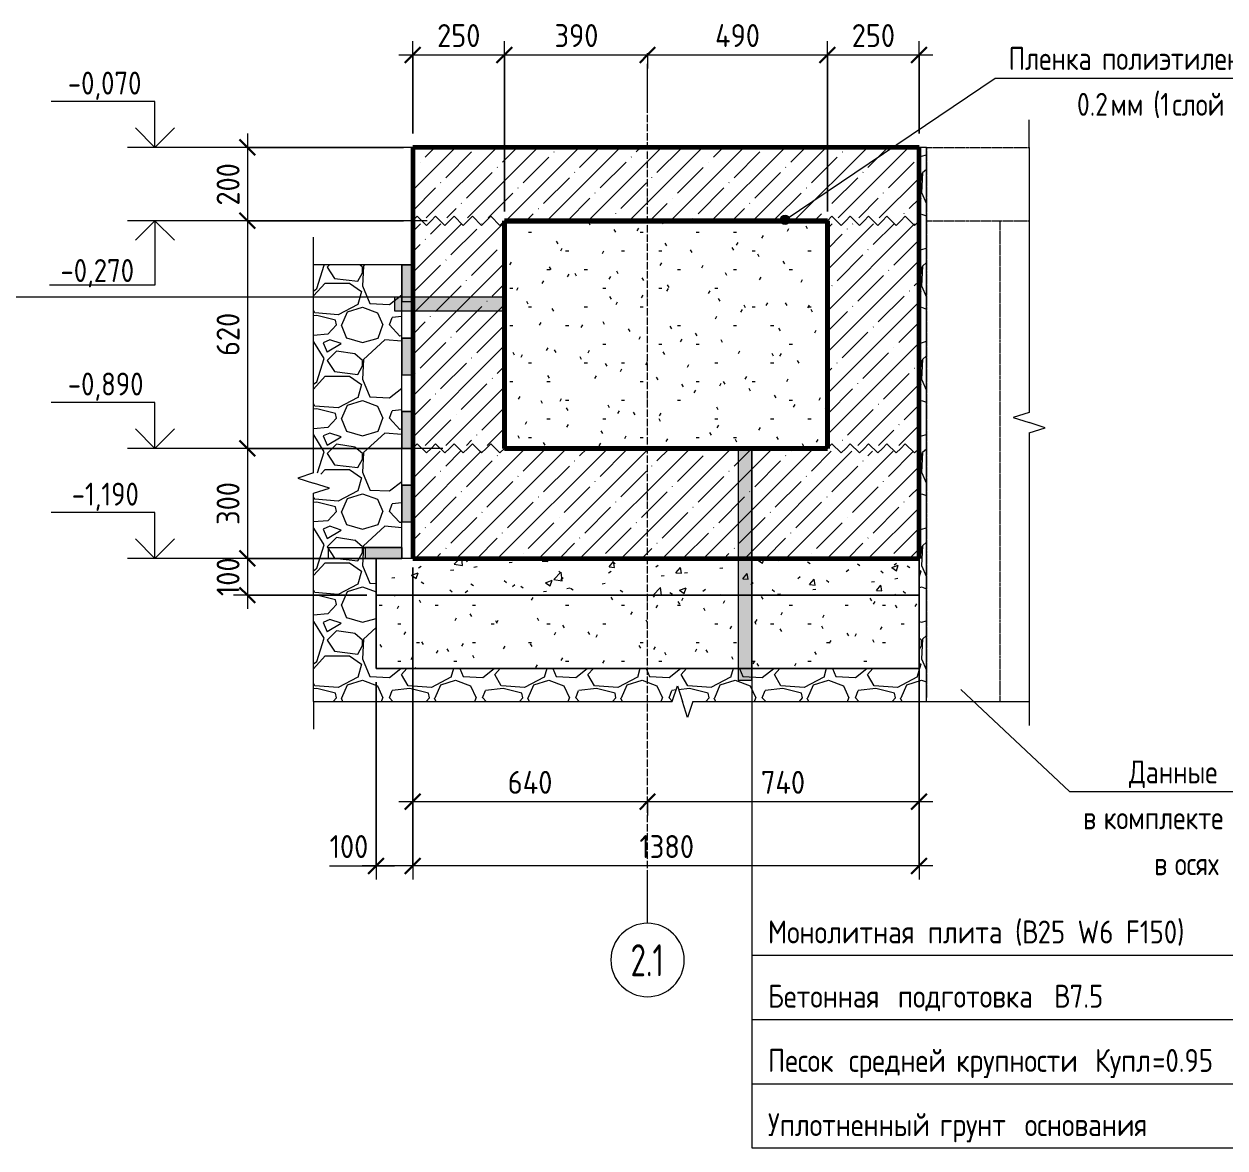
# Model space of a CAD drawing. Header units: millimetres. Extents: x 573 to 56472, y -2796 to 52567.
# Drawn here: x 21523 to 24796, y -2796 to 266 of the extents above; entities that cross this region are included whole.
import ezdxf

# ---------------------------------------------------------------- set-up
doc = ezdxf.new("R2010")
doc.units = ezdxf.units.MM
for name, pattern in [('01 Штриховая _2 мм_', [3, 2, -1]), ('01 Штриховая _4 мм_', [6, 3.5, -2.5]), ('02 Штрихпунктирная _20 мм_', [25, 20, -2.5, 0, -2.5])]:
    doc.linetypes.add(name, pattern=pattern)
for name, color, linetype, lineweight in [('AA_Dim', 7, 'Continuous', 9), ('AA_Dim-25', 7, 'Continuous', 9), ('AA_Linii', 7, 'Continuous', 9), ('AA_Oformlenie', 7, 'Continuous', 9), ('AA_Vinoska', 7, 'Continuous', 9), ('AA_Visotnaya otmetka', 7, 'Continuous', 9), ('AF_Element', 7, 'Continuous', 20), ('AF_Element_Гидроизоляция', 253, 'Continuous', 20), ('AF_Perekritie', 7, 'Continuous', 60), ('AF_Perekritie_Гидроизоляция', 253, 'Continuous', 20), ('AF_Perekritie_Опалубка', 253, 'Continuous', 20), ('AF_Pokritie', 7, 'Continuous', 9), ('AF_Stena', 7, 'Continuous', 60), ('AF_Stena_Опалубка', 253, 'Continuous', 20), ('KR_Fundament', 7, 'Continuous', 20), ('Оси', 7, 'Continuous', 9)]:
    doc.layers.add(name, color=color, linetype=linetype, lineweight=lineweight)
doc.styles.add('GOST Common_1', font='GOST_Common.ttf', dxfattribs={"width": 0.85, "height": 62.5})
doc.styles.add('ISOCPEUR_4', font='isocpeur.TTF', dxfattribs={"width": 0.7, "height": 87.5})
doc.styles.add('ISOCPEUR_5', font='isocpeur.TTF', dxfattribs={"width": 0.9, "height": 62.5})
doc.styles.add('ISOCPEUR_6', font='isocpeur.TTF', dxfattribs={"width": 0.85, "height": 62.5})
doc.dimstyles.new('03_Осевые_Точн_3_знака__прозр_', dxfattribs={"dimscale": 304.8, "dimtxt": 62.672186, "dimasz": 0.139436, "dimexe": 0.123031, "dimexo": 0.082021, "dimgap": 0.008202, "dimtad": 1, "dimdec": 3, "dimrnd": 0.001, "dimdsep": 46, "dimtxsty": 'ISOCPEUR_5', "dimblk1": 'OBLIQUE', "dimblk2": 'OBLIQUE', "dimsah": 1, "dimcen": 0.09, "dimdle": 0.123031, "dimazin": 0, "dimtfac": 1, "dimtdec": 4, "dimtix": 1, "dimtmove": 1, "dimatfit": 3, "dimfxl": 1, "dimtvp": 1, "dimtolj": 1, "dimtzin": 0, "dimlwd": 18, "dimlwe": 18, "dimarcsym": 2})
doc.dimstyles.new('03_Осевые_Точн_3_знака__прозр__1', dxfattribs={"dimscale": 304.8, "dimtxt": 62.672186, "dimasz": 0.139436, "dimexe": 0.123031, "dimexo": 0.082021, "dimgap": 0.008202, "dimtad": 1, "dimdec": 3, "dimrnd": 0.001, "dimdsep": 46, "dimtxsty": 'ISOCPEUR_5', "dimblk1": 'OBLIQUE', "dimblk2": 'OBLIQUE', "dimsah": 1, "dimcen": 0.09, "dimdle": 0.123031, "dimazin": 0, "dimtfac": 1, "dimtdec": 4, "dimtix": 1, "dimtmove": 0, "dimatfit": 3, "dimfxl": 1, "dimtvp": 1, "dimtolj": 1, "dimtzin": 0, "dimlwd": 18, "dimlwe": 18, "dimarcsym": 2})
pattern_1 = [(45, (23205.31, 1222.5), (-56.1266, 56.1266), []), (45, (23261.44, 1222.5), (-56.1266, 56.1266), [99.219, -19.844, 0.8382, -19.006])]
pattern_2 = [(0, (2983.385, 1222.5), (203.2, 50.8), [8.382, -144.018, 8.382, -144.018, -812.8]), (0, (2983.385, 1222.5), (203.2, 50.8), [-304.8, 8.382, -296.418, 8.382, -144.018, -355.6]), (0, (2983.385, 1222.5), (203.2, 50.8), [-762, 8.382, -93.218, 8.382, -245.618]), (120, (3059.585, 1247.9), (-145.5941, 150.5764), [8.382, -144.018, 8.382, -144.018, -812.8]), (120, (3059.585, 1247.9), (-145.5941, 150.5764), [-304.8, 8.382, -296.418, 8.382, -144.018, -355.6]), (120, (3059.585, 1247.9), (-145.5941, 150.5764), [-762, 8.382, -93.218, 8.382, -245.618]), (240, (3084.985, 1349.5), (-57.6059, -201.3764), [8.382, -144.018, 8.382, -144.018, -812.8]), (240, (3084.985, 1349.5), (-57.6059, -201.3764), [-304.8, 8.382, -296.418, 8.382, -144.018, -355.6]), (240, (3084.985, 1349.5), (-57.6059, -201.3764), [-762, 8.382, -93.218, 8.382, -245.618])]

# ---------------------------------------------------------------- blocks, each defined once
blk = doc.blocks.new('Обобщенные модели 1 - Обобщенные модели 1-3680036-Сечение 2')
at = {"layer": 'AF_Element', "lineweight": 9}
h = blk.add_hatch(dxfattribs=at)
h.set_pattern_fill('FP_10', color=256, style=0, pattern_type=2)
h.set_pattern_definition(pattern_2)
h.paths.add_polyline_path([(2755.9, -1490), (3740.1, -1490), (3740.1, -1290), (2260.1, -1290), (2260.1, -1490)])
at = {"layer": 'AF_Element'}
for p, q in [((3740.1, -1290), (2260.1, -1290)), ((2260.1, -1290), (2260.1, -1490)), ((3740.1, -1490), (3740.1, -1290)), ((2260.1, -1490), (3740.1, -1490))]:
    blk.add_line(p, q, dxfattribs=at)
blk = doc.blocks.new('Грунт - Грунт-3689481-Сечение 2')
at = {"layer": 'AF_Perekritie', "lineweight": 9}
h = blk.add_hatch(dxfattribs=at)
h.set_pattern_fill('FP_10', color=256, style=0, pattern_type=2)
h.set_pattern_definition(pattern_2)
h.paths.add_polyline_path([(2610.1, -890), (3490.1, -890), (3490.1, -270), (2610.1, -270), (2610.1, -882)])
at = {"layer": 'AF_Perekritie'}
for p, q in [((3490.1, -270), (2610.1, -270)), ((2610.1, -270), (2610.1, -890)), ((3490.1, -890), (3490.1, -270)), ((2610.1, -890), (3490.1, -890))]:
    blk.add_line(p, q, dxfattribs=at)
blk = doc.blocks.new('Последовательность узлов - 3мм масшт20 маскировка-904226-Сечение 2')
at = {"layer": 'AA_Oformlenie'}
for p, q in [((2360.1, -270), (2372.6, -257.5)), ((2397.6, -282.5), (2372.6, -257.5)), ((2410.1, -270), (2422.6, -257.5)), ((2447.6, -282.5), (2422.6, -257.5)), ((2460.1, -270), (2472.6, -257.5)), ((2497.6, -282.5), (2472.6, -257.5)), ((2510.1, -270), (2522.6, -257.5)), ((2547.6, -282.5), (2522.6, -257.5)), ((2560.1, -270), (2572.6, -257.5)), ((2597.6, -282.5), (2572.6, -257.5)), ((2410.1, -270), (2397.6, -282.5)), ((2460.1, -270), (2447.6, -282.5)), ((2510.1, -270), (2497.6, -282.5)), ((2560.1, -270), (2547.6, -282.5)), ((2610.1, -270), (2597.6, -282.5))]:
    blk.add_line(p, q, dxfattribs=at)
blk = doc.blocks.new('Последовательность узлов - М20-1713677-Сечение 2')
at = {"layer": 'AA_Oformlenie'}
for points in [[(2330.1, -490), (2360.1, -490), (2360.1, -390), (2330.1, -390)], [(2330.1, -690), (2360.1, -690), (2360.1, -590), (2330.1, -590)], [(2330.1, -890), (2360.1, -890), (2360.1, -790), (2330.1, -790)], [(2330.1, -1090), (2360.1, -1090), (2360.1, -990), (2330.1, -990)]]:
    blk.add_hatch(color=256, dxfattribs=at).paths.add_polyline_path(points)
for p, q in [((2360.1, -390), (2330.1, -390)), ((2330.1, -390), (2330.1, -490)), ((2330.1, -390), (2360.1, -390)), ((2330.1, -590), (2330.1, -390)), ((2360.1, -490), (2360.1, -390)), ((2360.1, -390), (2360.1, -590)), ((2330.1, -490), (2360.1, -490)), ((2360.1, -590), (2330.1, -590)), ((2360.1, -590), (2330.1, -590)), ((2330.1, -590), (2330.1, -690)), ((2330.1, -590), (2360.1, -590)), ((2330.1, -790), (2330.1, -590)), ((2360.1, -690), (2360.1, -590)), ((2360.1, -590), (2360.1, -790)), ((2330.1, -690), (2360.1, -690)), ((2360.1, -790), (2330.1, -790)), ((2360.1, -790), (2330.1, -790)), ((2330.1, -790), (2330.1, -890)), ((2330.1, -790), (2360.1, -790)), ((2330.1, -990), (2330.1, -790)), ((2360.1, -890), (2360.1, -790)), ((2360.1, -790), (2360.1, -990)), ((2330.1, -890), (2360.1, -890)), ((2360.1, -990), (2330.1, -990)), ((2360.1, -990), (2330.1, -990)), ((2330.1, -990), (2330.1, -1090)), ((2330.1, -990), (2360.1, -990)), ((2330.1, -1190), (2330.1, -990)), ((2360.1, -1090), (2360.1, -990)), ((2360.1, -990), (2360.1, -1190)), ((2330.1, -1090), (2360.1, -1090)), ((2360.1, -1190), (2330.1, -1190))]:
    blk.add_line(p, q, dxfattribs=at)
blk = doc.blocks.new('Последовательность узлов - М20-V2-Сечение 2')
at = {"layer": 'AA_Oformlenie'}
blk.add_hatch(color=256, dxfattribs=at).paths.add_polyline_path([(2330.1, -1190), (2330.1, -1160), (2230.1, -1160), (2230.1, -1190)])
for p, q in [((2130.1, -1160), (2330.1, -1160)), ((2130.1, -1190), (2130.1, -1160)), ((2330.1, -1160), (2230.1, -1160)), ((2230.1, -1160), (2230.1, -1190)), ((2330.1, -1190), (2330.1, -1160)), ((2330.1, -1160), (2330.1, -1190)), ((2330.1, -1190), (2130.1, -1190)), ((2230.1, -1190), (2330.1, -1190))]:
    blk.add_line(p, q, dxfattribs=at)
blk = doc.blocks.new('011_ЛинияОбрыва _ЭлУзла_Линия_ - Тип 1-3733818-Сечение 2')
at = {"layer": 'AA_Oformlenie'}
for p, q in [((2090.1, -1580), (3067.6, -1580)), ((3123.2, -1580), (4040.1, -1580))]:
    blk.add_line(p, q, dxfattribs=at)
blk = doc.blocks.new('011_ЛинияОбрыва _ЭлУзла_Линия_ - Тип 1-3732758-Сечение 2')
at = {"layer": 'AA_Oformlenie'}
for p, q in [((2090.1, -956.8), (2090.1, -390)), ((2090.1, -1580), (2090.1, -1012.5))]:
    blk.add_line(p, q, dxfattribs=at)
blk = doc.blocks.new('011_ЛинияОбрыва _ЭлУзла_Линия_ - Тип 1-3733722-Сечение 2')
at = {"layer": 'AA_Oformlenie'}
for p, q in [((4040.1, -70), (4040.1, -792.5)), ((4040.1, -848.2), (4040.1, -1570))]:
    blk.add_line(p, q, dxfattribs=at)
blk = doc.blocks.new('Ось сетки - d_4мм-2765513-Сечение 2')
at = {"layer": 'Оси'}
for start, end in [(0, 180), (0, 180), (180, 360), (180, 360)]:
    blk.add_arc((3000.1, -2284.1), 100, start, end, dxfattribs=at)
blk = doc.blocks.new('DIMBLOCK53-Сечение 2')
at = {"layer": 'AA_Dim-25', "lineweight": 18}
for p, q in [((22582, -32.5), (22582, 219.5)), ((22832, -245), (22832, 219.5)), ((22544.5, 182), (22832, 182)), ((22582, 182), (22582, -32.5)), ((22832, 182), (22832, -245))]:
    blk.add_line(p, q, dxfattribs=at)
at = {"layer": 'AA_Dim-25', "lineweight": 30}
for p, q in [((22582, 182), (22603.2, 203.2)), ((22832, 182), (22853.2, 203.2)), ((22582, 182), (22560.7, 160.7)), ((22832, 182), (22810.7, 160.7))]:
    blk.add_line(p, q, dxfattribs=at)
at = {"layer": 'AA_Dim-25', "color": 0, "lineweight": 18, "insert": (22648.5, 265.9), "char_height": 62.5, "width": 140.48, "attachment_point": 1, "line_spacing_factor": 1.135194, "style": 'ISOCPEUR_5'}
blk.add_mtext('250', dxfattribs=at)
blk = doc.blocks.new('_Oblique')
at = {"color": 0, "linetype": 'ByBlock', "lineweight": -2}
blk.add_line((-0.5, -0.5), (0.5, 0.5), dxfattribs=at)
blk = doc.blocks.new('DIMBLOCK54-Сечение 2')
at = {"layer": 'AA_Dim-25', "lineweight": 18}
for p, q in [((22832, -245), (22832, 219.5)), ((22832, 182), (23222, 182)), ((22832, 182), (22832, -245)), ((23222, 187), (23222, 144.5)), ((23222, 182), (23222, 187))]:
    blk.add_line(p, q, dxfattribs=at)
at = {"layer": 'AA_Dim-25', "lineweight": 30}
for p, q in [((22832, 182), (22853.2, 203.2)), ((23222, 182), (23243.2, 203.2)), ((22832, 182), (22810.7, 160.7)), ((23222, 182), (23200.7, 160.7))]:
    blk.add_line(p, q, dxfattribs=at)
at = {"layer": 'AA_Dim-25', "color": 0, "lineweight": 18, "insert": (22968.5, 265.9), "char_height": 62.5, "width": 140.48, "attachment_point": 1, "line_spacing_factor": 1.135194, "style": 'ISOCPEUR_5'}
blk.add_mtext('390', dxfattribs=at)
blk = doc.blocks.new('DIMBLOCK55-Сечение 2')
at = {"layer": 'AA_Dim-25', "lineweight": 30}
for p, q in [((23222, 182), (23243.2, 203.2)), ((23712, 182), (23733.2, 203.2)), ((23222, 182), (23200.7, 160.7)), ((23712, 182), (23690.7, 160.7))]:
    blk.add_line(p, q, dxfattribs=at)
at = {"layer": 'AA_Dim-25', "lineweight": 18}
for p, q in [((23712, -245), (23712, 219.5)), ((23222, 187), (23222, 144.5)), ((23222, 182), (23222, 187)), ((23222, 182), (23712, 182)), ((23712, 182), (23712, -245))]:
    blk.add_line(p, q, dxfattribs=at)
at = {"layer": 'AA_Dim-25', "color": 0, "lineweight": 18, "insert": (23406.1, 265.9), "char_height": 62.5, "width": 146.156, "attachment_point": 1, "line_spacing_factor": 1.135194, "style": 'ISOCPEUR_5'}
blk.add_mtext('490', dxfattribs=at)
blk = doc.blocks.new('DIMBLOCK56-Сечение 2')
at = {"layer": 'AA_Dim-25', "lineweight": 18}
for p, q in [((23712, -245), (23712, 219.5)), ((23962, -32.5), (23962, 219.5)), ((23712, 182), (23999.5, 182)), ((23712, 182), (23712, -245)), ((23962, 182), (23962, -32.5))]:
    blk.add_line(p, q, dxfattribs=at)
at = {"layer": 'AA_Dim-25', "lineweight": 30}
for p, q in [((23712, 182), (23733.2, 203.2)), ((23962, 182), (23983.2, 203.2)), ((23712, 182), (23690.7, 160.7)), ((23962, 182), (23940.7, 160.7))]:
    blk.add_line(p, q, dxfattribs=at)
at = {"layer": 'AA_Dim-25', "color": 0, "lineweight": 18, "insert": (23778.5, 265.9), "char_height": 62.5, "width": 140.48, "attachment_point": 1, "line_spacing_factor": 1.135194, "style": 'ISOCPEUR_5'}
blk.add_mtext('250', dxfattribs=at)
blk = doc.blocks.new('DIMBLOCK57-Сечение 2')
at = {"layer": 'AA_Dim-25', "lineweight": 18}
for p, q in [((22582, -1215), (22582, -1890.2)), ((22582, -1852.7), (22582, -1215)), ((22544.5, -1852.7), (23222, -1852.7)), ((23222, -1847.6), (23222, -1890.2)), ((23222, -1852.7), (23222, -1847.6))]:
    blk.add_line(p, q, dxfattribs=at)
at = {"layer": 'AA_Dim-25', "lineweight": 30}
for p, q in [((22582, -1852.7), (22603.2, -1831.4)), ((23222, -1852.7), (23243.2, -1831.4)), ((22582, -1852.7), (22560.7, -1873.9)), ((23222, -1852.7), (23200.7, -1873.9))]:
    blk.add_line(p, q, dxfattribs=at)
at = {"layer": 'AA_Dim-25', "color": 0, "lineweight": 18, "insert": (22841.1, -1768.8), "char_height": 62.5, "width": 146.156, "attachment_point": 1, "line_spacing_factor": 1.135194, "style": 'ISOCPEUR_5'}
blk.add_mtext('640', dxfattribs=at)
blk = doc.blocks.new('DIMBLOCK58-Сечение 2')
at = {"layer": 'AA_Dim-25', "lineweight": 18}
for p, q in [((23962, -1215), (23962, -1890.2)), ((23962, -1852.7), (23962, -1215)), ((23222, -1847.6), (23222, -1890.2)), ((23222, -1852.7), (23222, -1847.6)), ((23222, -1852.7), (23999.5, -1852.7))]:
    blk.add_line(p, q, dxfattribs=at)
at = {"layer": 'AA_Dim-25', "lineweight": 30}
for p, q in [((23222, -1852.7), (23243.2, -1831.4)), ((23962, -1852.7), (23983.2, -1831.4)), ((23222, -1852.7), (23200.7, -1873.9)), ((23962, -1852.7), (23940.7, -1873.9))]:
    blk.add_line(p, q, dxfattribs=at)
at = {"layer": 'AA_Dim-25', "color": 0, "lineweight": 18, "insert": (23531.1, -1768.8), "char_height": 62.5, "width": 146.156, "attachment_point": 1, "line_spacing_factor": 1.135194, "style": 'ISOCPEUR_5'}
blk.add_mtext('740', dxfattribs=at)
blk = doc.blocks.new('DIMBLOCK59-Сечение 2')
at = {"layer": 'AA_Dim-25', "lineweight": 18}
for p, q in [((22582, -1215), (22582, -2065.2)), ((22582, -2027.7), (22582, -1215)), ((23962, -1527.5), (23962, -2065.2)), ((23962, -2027.7), (23962, -1527.5)), ((23999.5, -2027.7), (22582, -2027.7))]:
    blk.add_line(p, q, dxfattribs=at)
at = {"layer": 'AA_Dim-25', "lineweight": 30}
for p, q in [((22582, -2027.7), (22560.7, -2048.9)), ((22582, -2027.7), (22603.2, -2006.4)), ((23962, -2027.7), (23940.7, -2048.9)), ((23962, -2027.7), (23983.2, -2006.4))]:
    blk.add_line(p, q, dxfattribs=at)
at = {"layer": 'AA_Dim-25', "color": 0, "lineweight": 18, "insert": (23199.9, -1943.8), "char_height": 62.5, "width": 173.117, "attachment_point": 1, "line_spacing_factor": 1.135194, "style": 'ISOCPEUR_5'}
blk.add_mtext('1380', dxfattribs=at)
blk = doc.blocks.new('DIMBLOCK60-Сечение 2')
at = {"layer": 'AA_Dim-25', "lineweight": 18}
for p, q in [((22582, -1215), (22582, -2065.2)), ((22582, -2027.7), (22582, -1215)), ((22482, -1527.5), (22482, -2065.2)), ((22482, -2027.7), (22482, -1527.5)), ((22355.6, -2027.7), (22485.8, -2027.7)), ((22582, -2027.7), (22444.5, -2027.7)), ((22485.8, -2027.7), (22532, -2027.7))]:
    blk.add_line(p, q, dxfattribs=at)
at = {"layer": 'AA_Dim-25', "lineweight": 30}
for p, q in [((22482, -2027.7), (22460.7, -2048.9)), ((22482, -2027.7), (22503.2, -2006.4)), ((22582, -2027.7), (22560.7, -2048.9)), ((22582, -2027.7), (22603.2, -2006.4))]:
    blk.add_line(p, q, dxfattribs=at)
at = {"layer": 'AA_Dim-25', "color": 0, "lineweight": 18, "insert": (22355.6, -1943.8), "char_height": 62.5, "width": 126.29, "attachment_point": 1, "line_spacing_factor": 1.135194, "style": 'ISOCPEUR_5'}
blk.add_mtext('100', dxfattribs=at)
blk = doc.blocks.new('DIMBLOCK61-Сечение 2')
at = {"layer": 'AA_Dim-25', "lineweight": 18}
for p, q in [((22131.4, -32.5), (22131.4, -270)), ((22557, -70), (22093.9, -70)), ((22131.4, -70), (22557, -70)), ((22557, -270), (22093.9, -270)), ((22131.4, -270), (22557, -270))]:
    blk.add_line(p, q, dxfattribs=at)
at = {"layer": 'AA_Dim-25', "lineweight": 30}
for p, q in [((22131.4, -70), (22110.2, -48.8)), ((22131.4, -70), (22152.7, -91.3)), ((22131.4, -270), (22110.2, -248.7)), ((22131.4, -270), (22152.7, -291.2))]:
    blk.add_line(p, q, dxfattribs=at)
at = {"layer": 'AA_Dim-25', "color": 0, "lineweight": 18, "insert": (22047.5, -228.5), "char_height": 62.5, "width": 140.48, "attachment_point": 1, "rotation": 90, "line_spacing_factor": 1.135194, "style": 'ISOCPEUR_5'}
blk.add_mtext('200', dxfattribs=at)
blk = doc.blocks.new('DIMBLOCK62-Сечение 2')
at = {"layer": 'AA_Dim-25', "lineweight": 30}
for p, q in [((22131.4, -270), (22110.2, -248.7)), ((22131.4, -270), (22152.7, -291.2)), ((22131.4, -890), (22110.2, -868.8)), ((22131.4, -890), (22152.7, -911.3))]:
    blk.add_line(p, q, dxfattribs=at)
at = {"layer": 'AA_Dim-25', "lineweight": 18}
for p, q in [((22557, -270), (22093.9, -270)), ((22131.4, -270), (22131.4, -890)), ((22131.4, -270), (22557, -270)), ((22557, -890), (22093.9, -890)), ((22131.4, -890), (22557, -890))]:
    blk.add_line(p, q, dxfattribs=at)
at = {"layer": 'AA_Dim-25', "color": 0, "lineweight": 18, "insert": (22047.5, -638.5), "char_height": 62.5, "width": 140.48, "attachment_point": 1, "rotation": 90, "line_spacing_factor": 1.135194, "style": 'ISOCPEUR_5'}
blk.add_mtext('620', dxfattribs=at)
blk = doc.blocks.new('DIMBLOCK63-Сечение 2')
at = {"layer": 'AA_Dim-25', "lineweight": 30}
for p, q in [((22131.4, -890), (22110.2, -868.8)), ((22131.4, -890), (22152.7, -911.3)), ((22131.4, -1190), (22110.2, -1168.8)), ((22131.4, -1190), (22152.7, -1211.2))]:
    blk.add_line(p, q, dxfattribs=at)
at = {"layer": 'AA_Dim-25', "lineweight": 18}
for p, q in [((22557, -890), (22093.9, -890)), ((22131.4, -890), (22131.4, -1190)), ((22131.4, -890), (22557, -890)), ((22457, -1190), (22093.9, -1190)), ((22131.4, -1190), (22457, -1190))]:
    blk.add_line(p, q, dxfattribs=at)
at = {"layer": 'AA_Dim-25', "color": 0, "lineweight": 18, "insert": (22047.5, -1098.5), "char_height": 62.5, "width": 140.48, "attachment_point": 1, "rotation": 90, "line_spacing_factor": 1.135194, "style": 'ISOCPEUR_5'}
blk.add_mtext('300', dxfattribs=at)
blk = doc.blocks.new('DIMBLOCK64-Сечение 2')
at = {"layer": 'AA_Dim-25', "lineweight": 30}
for p, q in [((22131.4, -1190), (22110.2, -1168.8)), ((22131.4, -1190), (22152.7, -1211.2)), ((22131.4, -1290), (22110.2, -1268.8)), ((22131.4, -1290), (22152.7, -1311.3))]:
    blk.add_line(p, q, dxfattribs=at)
at = {"layer": 'AA_Dim-25', "lineweight": 18}
for p, q in [((22457, -1190), (22093.9, -1190)), ((22131.4, -1190), (22131.4, -1327.5)), ((22131.4, -1190), (22457, -1190)), ((22457, -1290), (22093.9, -1290)), ((22131.4, -1290), (22457, -1290))]:
    blk.add_line(p, q, dxfattribs=at)
at = {"layer": 'AA_Dim-25', "color": 0, "lineweight": 18, "insert": (22047.5, -1292.6), "char_height": 62.5, "width": 126.29, "attachment_point": 1, "rotation": 90, "line_spacing_factor": 1.135194, "style": 'ISOCPEUR_5'}
blk.add_mtext('100', dxfattribs=at)
blk = doc.blocks.new('Высотные отметки - Стрелка вверх-400292-Сечение 2')
at = {"layer": 'AA_Vinoska'}
for p, q in [((1657.5, 55), (1375, 55)), ((1657.5, -70), (1657.5, 55)), ((1657.5, -70), (1604.5, -17)), ((1657.5, -70), (1710.5, -17)), ((1732.5, -70), (1582.5, -70))]:
    blk.add_line(p, q, dxfattribs=at)
blk = doc.blocks.new('Высотные отметки - Стрелка вниз высокая-400290-Сечение 2')
at = {"layer": 'AA_Vinoska'}
for p, q in [((1732.5, -270), (1582.5, -270)), ((1657.5, -270), (1604.5, -323)), ((1657.5, -270), (1657.5, -445)), ((1657.5, -270), (1710.5, -323)), ((1657.5, -445), (1370, -445))]:
    blk.add_line(p, q, dxfattribs=at)
blk = doc.blocks.new('010_Текст с выноской - Текст 2 строки-3724744-Сечение 2')
at = {"layer": 'AA_Vinoska'}
blk.add_line((3947.8, 119), (4822.8, 119), dxfattribs=at)
blk = doc.blocks.new('010_Текст с выноской - Текст 3 строки-3731975-Сечение 2')
at = {"layer": 'AA_Vinoska'}
blk.add_line((4150, -1825), (5275, -1825), dxfattribs=at)
blk = doc.blocks.new('010_Флажок - ГИ_МФ_узел 1-3724691-Сечение 2')
at = {"layer": 'AA_Vinoska'}
blk.add_hatch(color=256, dxfattribs=at).paths.add_polyline_path([(3246.7, -1521.3), (3246.7, -896.3), (3284.2, -896.3), (3284.2, -1521.3)])
for p, q in [((3284.2, -896.3), (3246.7, -896.3)), ((3246.7, -896.3), (3246.7, -1521.3)), ((3284.2, -896.3), (3284.2, -2271.3)), ((3284.2, -1521.3), (3284.2, -896.3)), ((3246.7, -1521.3), (3284.2, -1521.3)), ((3284.2, -2271.3), (3284.2, -2446.3)), ((3284.2, -2271.3), (6534.2, -2271.3)), ((3284.2, -2446.3), (6534.2, -2446.3)), ((3284.2, -2446.3), (3284.2, -2621.3)), ((3284.2, -2621.3), (3284.2, -2796.3)), ((3284.2, -2621.3), (6534.2, -2621.3)), ((3284.2, -2796.3), (6534.2, -2796.3))]:
    blk.add_line(p, q, dxfattribs=at)
blk = doc.blocks.new('010_Флажок - ГИ_МФ_стена-3863389-Сечение 2')
at = {"layer": 'AA_Vinoska'}
blk.add_hatch(color=256, dxfattribs=at).paths.add_polyline_path([(2310.1, -515.6), (2310.1, -478.1), (2610.1, -478.1), (2610.1, -515.6)])
for p, q in [((-1764.9, -478.1), (1235.1, -478.1)), ((2610.1, -478.1), (1235.1, -478.1)), ((1235.1, -653.1), (1235.1, -478.1)), ((2610.1, -478.1), (2310.1, -478.1)), ((2310.1, -478.1), (2310.1, -515.6)), ((2610.1, -515.6), (2610.1, -478.1)), ((2310.1, -515.6), (2610.1, -515.6)), ((-1764.9, -653.1), (1235.1, -653.1)), ((1235.1, -828.1), (1235.1, -653.1)), ((-1764.9, -828.1), (1235.1, -828.1))]:
    blk.add_line(p, q, dxfattribs=at)

msp = doc.modelspace()

# ---------------------------------------------------------------- hatches: boundary and pattern name
at = {"layer": 'AA_Oformlenie'}
h = msp.add_hatch(dxfattribs=at)
h.set_pattern_fill('FP_12', color=250, style=0, pattern_type=2)
h.set_pattern_definition([(228.013, (23388.19, 1476.5), (-2031.99144, -2286.00794), [34.172, -3383.048]), (184.97, (23365.33, 1451.1), (3047.99862, 254.013734), [58.64, -5805.405]), (132.51, (23306.91, 1446.02), (2539.97812, -2794.01959), [41.348, -4093.472]), (267.274, (23207.85, 1382.52), (253.972893, 5080.00167), [53.4, -5286.644]), (292.834, (23205.31, 1329.18), (-1270.018216, 3047.992396), [52.363, -5183.981]), (357.274, (23225.63, 1280.92), (-5080.00167, 253.972893), [53.4, -5286.644]), (37.694, (23278.97, 1278.38), (-3302.011032, -2539.986107), [70.619, -6991.312]), (72.255, (23334.85, 1321.56), (1778.031558, 5587.989563), [66.672, -6600.526]), (121.43, (23355.17, 1385.06), (-2032.025225, 3301.984438), [53.581, -5304.555]), (175.236, (23327.23, 1430.78), (2793.99806, -254.01689), [61.171, -2997.394]), (222.397, (23266.27, 1435.86), (-3048.021364, -2793.976117), [79.108, -7831.677]), (138.814, (23459.31, 1379.98), (-1777.99827, 1524.00296), [27, -2673.056]), (171.469, (23438.99, 1397.76), (3301.998057, -508.01404), [51.368, -5085.464]), (225, (23388.19, 1405.38), (3e-14, -254), [35.921, -323.289]), (203.199, (23370.41, 1435.86), (1269.99626, 508.00885), [19.344, -1915.062]), (291.801, (23352.63, 1428.24), (-253.9944, 762.00245), [27.357, -1340.475]), (30.964, (23362.79, 1402.84), (761.99727, 508.0033), [44.432, -1436.63]), (161.565, (23400.89, 1425.7), (507.9998, -254.0006), [32.129, -771.09]), (16.389, (23205.31, 1428.24), (2540.00709, 761.97597), [45.009, -4455.883]), (70.346, (23248.49, 1440.94), (-1016.00879, -2793.99714), [37.76, -3738.222]), (293.199, (23400.89, 1476.5), (-508.00885, 1269.99626), [38.688, -1895.718]), (343.61, (23416.13, 1440.94), (-2539.99379, 762.0203), [45.009, -4455.883]), (339.444, (23205.31, 1270.76), (-1270.00078, 507.99866), [43.404, -2126.773]), (294.775, (23245.95, 1255.52), (-1269.99309, 2794.00269), [36.367, -3600.359]), (66.801, (23403.43, 1222.5), (508.00885, 1269.99626), [38.688, -1895.718]), (17.354, (23418.67, 1258.06), (-3302.00006, -1015.99885), [42.578, -4215.238]), (69.444, (23278.97, 1222.5), (-507.99866, -1270.00078), [21.702, -2148.475]), (101.31, (23388.19, 1222.5), (-254.0008, 1016.0003), [12.951, -1282.199]), (165.964, (23385.65, 1235.2), (762.0014, -253.9968), [52.363, -994.905]), (186.009, (23334.85, 1247.9), (2540.00024, 253.999726), [48.527, -4804.136]), (303.69, (23362.79, 1379.98), (-253.9991, 508), [36.632, -879.178]), (353.157, (23383.11, 1349.5), (4317.998074, -508.016712), [63.956, -6331.601]), (60.945, (23446.61, 1341.88), (-1016.01265, -1777.99294), [26.151, -2588.939]), (90, (23459.3, 1364.74), (-254, 254), [15.24, -238.76]), (120.256, (23329.77, 1255.52), (1015.98679, -1778.00772), [35.287, -3493.394]), (48.013, (23311.99, 1286), (2031.99144, 2286.00794), [68.344, -3348.876]), (0, (23357.7, 1336.8), (254, 254), [66.04, -187.96]), (325.305, (23423.75, 1336.8), (-2540.00538, 1777.99317), [40.161, -3975.932]), (254.055, (23456.77, 1313.94), (-253.9927, -1016.00235), [36.983, -1812.165]), (207.646, (23446.61, 1278.38), (-4825.999284, -2540.001884), [60.215, -5961.246]), (175.426, (23393.27, 1250.44), (-3301.999344, 254.004155), [63.703, -6306.585])])
h.paths.add_polyline_path([(23289.4868, -1580), (23303.2368, -1536.6987), (23316.9868, -1580), (23316.9868, -1560.3736), (23345.1411, -1560.3736), (23345.1411, -1580), (23981.9868, -1580), (23981.9868, -70), (23961.9868, -70), (23961.9868, -1490), (22481.9868, -1490), (22481.9868, -1190), (22451.9868, -1190), (22451.9868, -1160), (22551.9868, -1160), (22551.9868, -390), (22311.9868, -390), (22311.9868, -956.8457), (22331.6131, -956.8457), (22331.6131, -985), (22311.9868, -985), (22355.288, -998.75), (22311.9868, -1012.5), (22311.9868, -1580), (22977.846, -1580)])
at = {"layer": 'AA_Vinoska'}
h = msp.add_hatch(color=256, dxfattribs=at)
edge = h.paths.add_edge_path()
edge.add_arc((23596.7608, -267.482), 12.5, 0, 360)
at = {"layer": 'AF_Perekritie', "lineweight": 9}
h = msp.add_hatch(dxfattribs=at)
h.set_pattern_fill('FP_9', color=256, style=0, pattern_type=2)
h.set_pattern_definition(pattern_1)
h.paths.add_polyline_path([(22977.846, -270), (23711.9868, -270), (23711.9868, -262), (23961.9868, -262), (23961.9868, -70), (22581.9868, -70), (22581.9868, -262), (22831.9868, -262), (22831.9868, -270)])
h = msp.add_hatch(dxfattribs=at)
h.set_pattern_fill('FP_9', color=256, style=0, pattern_type=2)
h.set_pattern_definition(pattern_1)
h.paths.add_polyline_path([(22831.9868, -1190), (23961.9868, -1190), (23961.9868, -898), (23711.9868, -898), (23711.9868, -890), (22831.9868, -890), (22831.9868, -898), (22581.9868, -898), (22581.9868, -1190), (22781.9868, -1190)])
at = {"layer": 'AF_Pokritie'}
h = msp.add_hatch(dxfattribs=at)
h.set_pattern_fill('FP_11', color=256, style=0, pattern_type=2)
h.set_pattern_definition([(50, (23205.31, 1222.5), (182.185, -15.939), [19.05, -209.55]), (355, (23205.31, 1222.5), (-35.242, 191.057), [15.24, -167.64]), (100.451, (23220.5, 1221.17), (146.943, 175.117), [16.19, -178.09]), (46.184, (23205.3, 1273.3), (271.079, -42.043), [28.575, -314.325]), (96.636, (23227.9, 1269.8), (237.403, 247.427), [24.285, -267.135]), (351.184, (23205.3, 1273.3), (237.405, 247.425), [22.86, -251.46]), (21, (23230.71, 1260.6), (151.615, -102.2655), [19.05, -209.55]), (326, (23230.71, 1260.6), (61.802, 184.188), [15.24, -167.64]), (71.451, (23243.34, 1252.08), (213.417, 81.921), [16.19, -178.09]), (37.5, (23205.31, 1222.5), (3.0883, 84.555), [8.382, -157.226, 8.382, -161.798, -168.275]), (37.5, (23205.31, 1222.5), (3.0883, 84.555), [-335.788, 8.382, -159.893]), (7.5, (23205.31, 1222.5), (66.8194, 100.1807), [8.382, -88.646, 8.382, -153.416, -64.135]), (7.5, (23205.31, 1222.5), (66.8194, 100.1807), [-258.826, 8.382, -55.753]), (327.5, (23148.67, 1222.5), (135.5905, -5.729), [8.382, -55.118, 8.382, -189.738, -262.89]), (327.5, (23148.67, 1222.5), (135.5905, -5.729), [-261.62, 8.382, -254.508]), (317.5, (23123.27, 1222.5), (148.129, 25.427), [8.382, -74.168, 8.382, -123.19, -186.69]), (317.5, (23123.27, 1222.5), (148.129, 25.427), [-214.122, 8.382, -178.308])])
h.paths.add_polyline_path([(23933.4153, -1290), (23961.9868, -1290), (23961.9868, -1190), (22481.9868, -1190), (22481.9868, -1290), (22977.846, -1290)])
at = {"layer": 'AF_Stena', "lineweight": 9}
h = msp.add_hatch(dxfattribs=at)
h.set_pattern_fill('FP_9', color=256, style=0, pattern_type=2)
h.set_pattern_definition(pattern_1)
h.paths.add_polyline_path([(22831.9868, -882), (22831.9868, -278), (22581.9868, -278), (22581.9868, -882), (22781.9868, -882)])
h = msp.add_hatch(dxfattribs=at)
h.set_pattern_fill('FP_9', color=256, style=0, pattern_type=2)
h.set_pattern_definition(pattern_1)
h.paths.add_polyline_path([(23861.9868, -882), (23961.9868, -882), (23961.9868, -278), (23711.9868, -278), (23711.9868, -882), (23811.9868, -882)])

# ---------------------------------------------------------------- linework, layer by layer
at = {"layer": 'AA_Linii'}
for p, q in [((23981.9868, -70), (23961.9868, -70)), ((23961.9868, -70), (23961.9868, -1490)), ((23981.9868, -1580), (23981.9868, -70)), ((22551.9868, -390), (22311.9868, -390)), ((22551.9868, -1160), (22551.9868, -390)), ((22481.9868, -1160), (22551.9868, -1160)), ((22481.9868, -1490), (22481.9868, -1190)), ((23961.9868, -1490), (22481.9868, -1490))]:
    msp.add_line(p, q, dxfattribs=at)
at = {"layer": 'AA_Linii', "linetype": '01 Штриховая _2 мм_', "lineweight": 20}
for p, q in [((23981.9868, -70), (23981.9868, -1570)), ((23981.9868, -70), (24261.9868, -70)), ((23981.9868, -270), (24261.9868, -270)), ((24181.9868, -270), (24181.9868, -1580))]:
    msp.add_line(p, q, dxfattribs=at)
at = {"layer": 'AA_Vinoska'}
for p, q in [((23596.7608, -267.482), (24169.6841, 119.0045)), ((24261.9868, -70), (24261.9868, 5)), ((22311.9868, -390), (22311.9868, -315)), ((24261.9868, -792.5), (24218.6855, -806.25)), ((24218.6855, -806.25), (24261.9868, -820)), ((24305.3118, -834.0772), (24261.9868, -820)), ((24261.9868, -848.1543), (24305.3118, -834.0772)), ((22311.9868, -956.8457), (22268.6617, -970.9228)), ((22268.6617, -970.9228), (22311.9868, -985)), ((22355.288, -998.75), (22311.9868, -985)), ((22311.9868, -1012.5), (22355.288, -998.75)), ((23289.4868, -1580), (23303.2368, -1536.6987)), ((23303.2368, -1536.6987), (23316.9868, -1580)), ((24075.4394, -1547.352), (24371.8757, -1825.0491)), ((24261.9868, -1570), (24261.9868, -1645)), ((22311.9868, -1580), (22311.9868, -1655)), ((23331.0639, -1623.3251), (23316.9868, -1580)), ((23345.1411, -1580), (23331.0639, -1623.3251))]:
    msp.add_line(p, q, dxfattribs=at)
msp.add_circle((23596.7608, -267.482), 12.5, dxfattribs=at)
at = {"layer": 'AA_Visotnaya otmetka'}
for p, q in [((22036.3366, -70), (21879.4114, -70)), ((22668.7927, -70), (22036.3366, -70)), ((22060.1131, -270), (21879.4114, -270)), ((22621.2396, -270), (22060.1131, -270)), ((22145.7087, -890), (21879.4114, -890)), ((22664.0374, -890), (22145.7087, -890)), ((22083.8897, -1190), (21879.4114, -1190)), ((22581.9868, -1190), (22083.8897, -1190))]:
    msp.add_line(p, q, dxfattribs=at)
at = {"layer": 'AF_Perekritie_Гидроизоляция', "lineweight": 60}
for p, q in [((23711.9868, -270), (22831.9868, -270)), ((22831.9868, -270), (22831.9868, -271)), ((22831.9868, -271), (23711.9868, -271)), ((23711.9868, -271), (23711.9868, -270))]:
    msp.add_line(p, q, dxfattribs=at)
at = {"layer": 'AF_Perekritie_Опалубка', "lineweight": 60}
for p, q in [((23961.9868, -70), (22581.9868, -70)), ((22581.9868, -70), (22581.9868, -270)), ((23961.9868, -270), (23961.9868, -70)), ((22831.9868, -270), (23711.9868, -270))]:
    msp.add_line(p, q, dxfattribs=at)
at = {"layer": 'AF_Pokritie', "lineweight": 20}
for p, q in [((23961.9868, -1190), (22481.9868, -1190)), ((22481.9868, -1190), (22481.9868, -1290)), ((23961.9868, -1290), (23961.9868, -1190)), ((22481.9868, -1290), (23961.9868, -1290))]:
    msp.add_line(p, q, dxfattribs=at)
at = {"layer": 'AF_Stena_Опалубка', "lineweight": 60}
for p, q in [((22581.9868, -270), (22581.9868, -890)), ((22831.9868, -890), (22831.9868, -270)), ((23711.9868, -270), (23711.9868, -890)), ((23961.9868, -890), (23961.9868, -270))]:
    msp.add_line(p, q, dxfattribs=at)
at = {"layer": 'KR_Fundament', "lineweight": 60}
for p, q in [((22581.9868, -890), (22581.9868, -1190)), ((23711.9868, -890), (22831.9868, -890)), ((23961.9868, -1190), (23961.9868, -890)), ((22581.9868, -1190), (23961.9868, -1190))]:
    msp.add_line(p, q, dxfattribs=at)
at = {"layer": 'Оси'}
for p, q in [((23221.9868, 32.5827), (23221.9868, 157.5827)), ((23221.9868, -2184.1182), (23221.9868, -2059.1182))]:
    msp.add_line(p, q, dxfattribs=at)
at = {"layer": 'Оси', "linetype": '02 Штрихпунктирная _20 мм_'}
msp.add_line((23221.9868, -2059.1182), (23221.9868, 32.5827), dxfattribs=at)

# ---------------------------------------------------------------- block references
at = {"layer": 'AA_Oformlenie'}
for name, p in [('011_ЛинияОбрыва _ЭлУзла_Линия_ - Тип 1-3733722-Сечение 2', (20221.9252, 0)), ('Последовательность узлов - 3мм масшт20 маскировка-904226-Сечение 2', (20221.9252, 0)), ('Последовательность узлов - 3мм масшт20 маскировка-904226-Сечение 2', (21351.9252, 0)), ('011_ЛинияОбрыва _ЭлУзла_Линия_ - Тип 1-3732758-Сечение 2', (20221.9252, 0)), ('Последовательность узлов - М20-1713677-Сечение 2', (20221.9252, 0)), ('Последовательность узлов - 3мм масшт20 маскировка-904226-Сечение 2', (20221.9252, -620)), ('Последовательность узлов - 3мм масшт20 маскировка-904226-Сечение 2', (21351.9252, -620)), ('Последовательность узлов - М20-V2-Сечение 2', (20221.9252, 0)), ('011_ЛинияОбрыва _ЭлУзла_Линия_ - Тип 1-3733818-Сечение 2', (20221.9252, 0))]:
    msp.add_blockref(name, p, dxfattribs=at)
at = {"layer": 'AA_Vinoska'}
for name in ['010_Текст с выноской - Текст 2 строки-3724744-Сечение 2', 'Высотные отметки - Стрелка вверх-400292-Сечение 2', 'Высотные отметки - Стрелка вниз высокая-400290-Сечение 2', '010_Флажок - ГИ_МФ_стена-3863389-Сечение 2', '010_Флажок - ГИ_МФ_узел 1-3724691-Сечение 2', '010_Текст с выноской - Текст 3 строки-3731975-Сечение 2']:
    msp.add_blockref(name, (20221.9252, 0), dxfattribs=at)
at = {"layer": 'AA_Visotnaya otmetka'}
for p in [(20221.9252, -820), (20221.9252, -1120)]:
    msp.add_blockref('Высотные отметки - Стрелка вверх-400292-Сечение 2', p, dxfattribs=at)
at = {"layer": 'AF_Element_Гидроизоляция'}
msp.add_blockref('Обобщенные модели 1 - Обобщенные модели 1-3680036-Сечение 2', (20221.9252, 0), dxfattribs=at)
at = {"layer": 'AF_Perekritie', "linetype": '01 Штриховая _4 мм_', "lineweight": 20}
msp.add_blockref('Грунт - Грунт-3689481-Сечение 2', (20221.9252, 0), dxfattribs=at)
at = {"layer": 'Оси'}
msp.add_blockref('Ось сетки - d_4мм-2765513-Сечение 2', (20221.9252, 0), dxfattribs=at)

# ---------------------------------------------------------------- texts
at = {"layer": 'AA_Vinoska', "char_height": 62.5, "attachment_point": 1, "style": 'GOST Common_1'}
for s, insert, width in [('Пленка', (24206.0974, 203.5621), 286.202437), ('\\fGOST Common|b0|i0|c204|p34|;\\W.85; ', (24442.238, 203.5621), 22.146617), ('полиэтиленовая', (24460.5108, 203.5621), 660.991344), ('0.2', (24392.3537, 78.5621), 110.733086), (' (1 ', (24568.0535, 78.5621), 102.215156), ('слой', (24652.3895, 78.5621), 177.172937), ('мм', (24483.7176, 78.5621), 102.215156), ('Данные', (24534.0327, -1740.4915), 298.127539), ('\\fGOST Common|b0|i0|c204|p34|;\\W.85; ', (24780.0126, -1740.4915), 22.146617), ('\\fGOST Common|b0|i0|c204|p34|;\\W.85; ', (24446.9277, -1865.4915), 22.146617), ('\\fGOST Common|b0|i0|c204|p34|;\\W.85;в', (24408.9765, -1865.4915), 45.99682), ('комплекте', (24465.2004, -1865.4915), 431.007242), ('\\fGOST Common|b0|i0|c204|p34|;\\W.85; ', (24640.8339, -1990.4915), 22.146617), ('\\fGOST Common|b0|i0|c204|p34|;\\W.85;в', (24602.8827, -1990.4915), 45.99682), ('осях', (24659.1067, -1990.4915), 177.172937)]:
    msp.add_mtext(s, dxfattribs=dict(at, insert=insert, width=width))
at = {"layer": 'AA_Visotnaya otmetka', "char_height": 62.5, "attachment_point": 1, "line_spacing_factor": 1.135194, "style": 'ISOCPEUR_6'}
for s, insert, width in [('-0,070', (21641.9533, 136.4199), 239.899334), ('-0,270', (21621.9533, -374.3295), 239.899334), ('-0,890', (21641.9533, -683.5801), 239.899334), ('-1,190', (21652.6072, -983.5801), 214.330126)]:
    msp.add_mtext(s, dxfattribs=dict(at, insert=insert, width=width))
at = {"layer": 'Оси', "insert": (23175.6666, -2241.0031), "char_height": 87.5, "width": 112.23625, "attachment_point": 1, "style": 'ISOCPEUR_4'}
msp.add_mtext('2.1', dxfattribs=at)

# ---------------------------------------------------------------- dimensions: what is measured, and where the dimension line sits
at = {"layer": 'AA_Dim', "lineweight": 18}
for base, p1, p2, override, picture, middle in [((22831.9868, 181.9722), (22581.9868, -57.4989), (22831.9868, -270), {"dimpost": '<>', "dimfxl": 328.110808}, 'DIMBLOCK53-Сечение 2', (22706.9868, 215.7222)), ((23221.9868, 181.9722), (22831.9868, -270), (23221.9868, 212.0243), {"dimpost": '<>', "dimfxl": 620.038218}, 'DIMBLOCK54-Сечение 2', (23026.9868, 215.7222)), ((23711.9868, 181.9722), (23221.9868, 212.0243), (23711.9868, -270), {"dimpost": '<>', "dimfxl": 687.348086}, 'DIMBLOCK55-Сечение 2', (23466.9868, 215.7222)), ((23961.9868, 181.9722), (23711.9868, -270), (23961.9868, -57.4989), {"dimpost": '<>', "dimfxl": 328.110808}, 'DIMBLOCK56-Сечение 2', (23836.9868, 215.7222)), ((23221.9868, -1852.6917), (22581.9868, -1190), (23221.9868, -1822.6397), {"dimpost": '<>', "dimfxl": 899.907187}, 'DIMBLOCK57-Сечение 2', (22901.9868, -1818.9417)), ((22581.9868, -2027.6917), (23961.9868, -1502.5011), (22581.9868, -1190), {"dimpost": '<>', "dimfxl": 1414.940605}, 'DIMBLOCK59-Сечение 2', (23271.9868, -1993.9417)), ((23961.9868, -1852.6917), (23221.9868, -1822.6397), (23961.9868, -1190), {"dimpost": '<>', "dimfxl": 973.567124}, 'DIMBLOCK58-Сечение 2', (23591.9868, -1818.9417))]:
    dim = msp.add_linear_dim(base=base, p1=p1, p2=p2, dimstyle='03_Осевые_Точн_3_знака__прозр__1', override=override, dxfattribs=at)
    dim.commit()
    dim.dimension.update_dxf_attribs({"geometry": picture, "text_midpoint": middle})
for base, p1, p2, override, picture, middle in [((22131.4428, -270), (22581.9868, -70), (22581.9868, -270), {"dimpost": '<>', "dimfxl": 200}, 'DIMBLOCK61-Сечение 2', (22097.6928, -170)), ((22131.4428, -890), (22581.9868, -270), (22581.9868, -890), {"dimpost": '<>', "dimfxl": 620}, 'DIMBLOCK62-Сечение 2', (22097.6928, -580)), ((22131.4428, -1190), (22581.9868, -890), (22481.9868, -1190), {"dimpost": '<>', "dimfxl": 316.227766}, 'DIMBLOCK63-Сечение 2', (22097.6928, -1040)), ((22131.4428, -1290), (22481.9868, -1190), (22481.9868, -1290), {"dimpost": '<>', "dimfxl": 100}, 'DIMBLOCK64-Сечение 2', (22097.6928, -1240))]:
    dim = msp.add_linear_dim(base=base, p1=p1, p2=p2, angle=90, dimstyle='03_Осевые_Точн_3_знака__прозр__1', override=override, dxfattribs=at)
    dim.commit()
    dim.dimension.update_dxf_attribs({"geometry": picture, "text_midpoint": middle})
dim = msp.add_linear_dim(base=(22481.9868, -2027.6917), p1=(22581.9868, -1190), p2=(22481.9868, -1502.5011), dimstyle='03_Осевые_Точн_3_знака__прозр_', override={"dimpost": '<>', "dimfxl": 328.111132}, dxfattribs=at)
dim.commit()
dim.dimension.update_dxf_attribs({"geometry": 'DIMBLOCK60-Сечение 2', "text_midpoint": (22418.7283, -1985.4385), "dimtype": 160})

# ---------------------------------------------------------------- next in the draw order: texts
at = {"layer": 'AA_Vinoska', "char_height": 62.5, "attachment_point": 1, "style": 'ISOCPEUR_6', "bg_fill": 3, "box_fill_scale": 1.25, "bg_fill_color": 256, "bg_fill_true_color": 13158600, "bg_fill_transparency": 0}
for s, insert, width in [('Монолитная', (23550.0889, -2176.5295), 488.929164), ('Бетонная', (23550.0889, -2351.5295), 390.12118), ('Песок', (23550.0889, -2526.5295), 228.280516), ('Уплотненный', (23550.0889, -2701.5295), 528.111641)]:
    msp.add_mtext(s, dxfattribs=dict(at, insert=insert, width=width))

# ---------------------------------------------------------------- next in the draw order: texts
at = {"layer": 'AA_Vinoska', "char_height": 62.5, "width": 39.182477, "attachment_point": 1, "style": 'ISOCPEUR_6', "bg_fill": 3, "box_fill_scale": 1.25, "bg_fill_color": 256, "bg_fill_true_color": 13158600, "bg_fill_transparency": 0}
for insert in [(23953.4958, -2176.5295), (23871.9711, -2351.5295), (23738.4392, -2526.5295), (23985.8246, -2701.5295)]:
    msp.add_mtext('\\fISOCPEUR|b0|i0|c204|p34|;\\W.85; ', dxfattribs=dict(at, insert=insert))

# ---------------------------------------------------------------- next in the draw order: texts
at = {"layer": 'AA_Vinoska', "char_height": 62.5, "attachment_point": 1, "style": 'ISOCPEUR_6', "bg_fill": 3, "box_fill_scale": 1.25, "bg_fill_color": 256, "bg_fill_true_color": 13158600, "bg_fill_transparency": 0}
for s, insert, width in [('плита', (23985.8246, -2176.5295), 247.019961), ('подготовка', (23904.2999, -2351.5295), 477.004062), ('средней', (23770.768, -2526.5295), 315.163398), ('грунт', (24018.1534, -2701.5295), 241.909203)]:
    msp.add_mtext(s, dxfattribs=dict(at, insert=insert, width=width))

# ---------------------------------------------------------------- next in the draw order: texts
for s, insert, width in [(' (', (24189.6364, -2176.5295), 64.736266), ('\\fISOCPEUR|b0|i0|c204|p34|;\\W.85; ', (24297.8676, -2351.5295), 39.182477), ('\\fISOCPEUR|b0|i0|c204|p34|;\\W.85; ', (24030.8038, -2526.5295), 39.182477), ('\\fISOCPEUR|b0|i0|c204|p34|;\\W.85; ', (24217.7484, -2701.5295), 39.182477)]:
    msp.add_mtext(s, dxfattribs=dict(at, insert=insert, width=width))

# ---------------------------------------------------------------- next in the draw order: texts
for s, insert, width in [('\\fISOCPEUR|b0|i0|c204|p34|;\\W.85;В', (24243.0492, -2176.5295), 51.107578), ('\\fISOCPEUR|b0|i0|c204|p34|;\\W.85;В', (24330.1963, -2351.5295), 51.107578), ('крупности', (24063.1325, -2526.5295), 419.082141), ('основания', (24250.0772, -2701.5295), 412.267797)]:
    msp.add_mtext(s, dxfattribs=dict(at, insert=insert, width=width))

# ---------------------------------------------------------------- next in the draw order: texts
for s, insert, width in [('25 W6 F150)', (24285.2172, -2176.5295), 483.818406), ('7.5', (24372.3643, -2351.5295), 110.733086), ('\\fISOCPEUR|b0|i0|c204|p34|;\\W.85; ', (24408.9099, -2526.5295), 39.182477)]:
    msp.add_mtext(s, dxfattribs=dict(at, insert=insert, width=width))

# ---------------------------------------------------------------- next in the draw order: texts
at = {"layer": 'AA_Vinoska', "insert": (24441.2387, -2526.5295), "char_height": 62.5, "width": 189.098039, "attachment_point": 1, "style": 'ISOCPEUR_6', "bg_fill": 3, "box_fill_scale": 1.25, "bg_fill_color": 256, "bg_fill_true_color": 13158600, "bg_fill_transparency": 0}
msp.add_mtext('Купл', dxfattribs=at)

# ---------------------------------------------------------------- next in the draw order: texts
at = {"layer": 'AA_Vinoska', "insert": (24597.2601, -2526.5295), "char_height": 62.5, "width": 202.726727, "attachment_point": 1, "style": 'ISOCPEUR_6', "bg_fill": 3, "box_fill_scale": 1.25, "bg_fill_color": 256, "bg_fill_true_color": 13158600, "bg_fill_transparency": 0}
msp.add_mtext('=0.95', dxfattribs=at)

doc.saveas('drawing.dxf')
